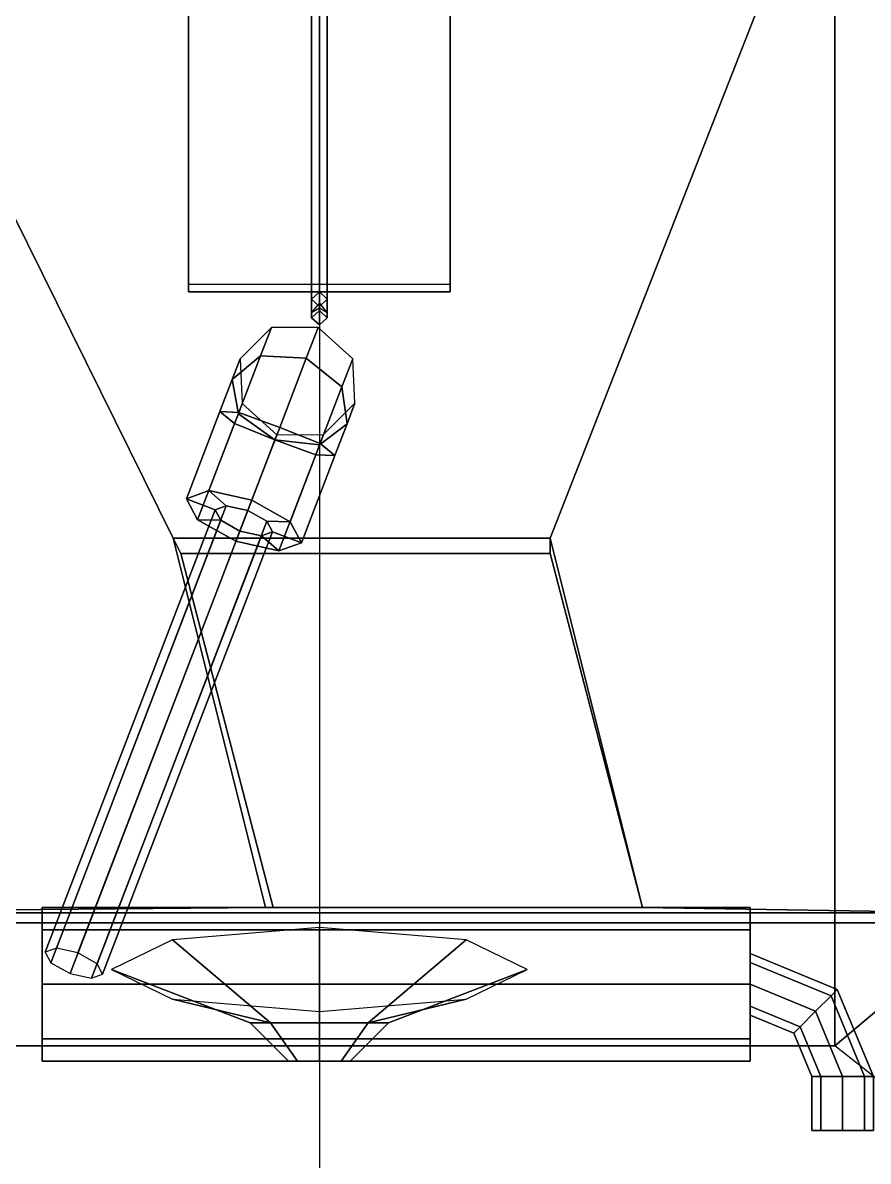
# Model space of a CAD drawing. Header units: millimetres. Extents: x -1.27 to 1.27, y -2.41 to 6.57.
# Drawn here: x -0.385 to 0.713, y -2.41 to -0.93 of the extents above; entities that cross this region are included whole.
import ezdxf

# ---------------------------------------------------------------- set-up
doc = ezdxf.new("R2010")
doc.units = ezdxf.units.MM
for name, color, linetype in [('fenders', 6, 'Continuous'), ('reference', 9, 'Continuous'), ('tracks', 3, 'Continuous')]:
    doc.layers.add(name, color=color, linetype=linetype)

msp = doc.modelspace()

# ---------------------------------------------------------------- linework, layer by layer
for points in [[(0.86, -2.1, 1.17), (0.67, -2.26, 0.38), (0.67, 1.83, 0.38), (0.8263, 2.37, 1.03)], [(0.67, 1.83, 0.38), (0.67, -2.26, 0.38), (-0.67, -2.26, 0.38), (-0.67, 1.83, 0.38)], [(-0.7188, -0.53, 1.8175), (-0.85, -2.0869, 1.2349), (-0.07, -2.08, 1.2375), (-0.19, -1.6, 1.4171)], [(-0.7188, -0.53, 1.8175), (-0.19, -1.6, 1.4171), (0.3, -1.6, 1.4171), (0.7188, -0.53, 1.8175)], [(0.42, -2.08, 1.2375), (0.85, -2.0869, 1.2349), (0.7188, -0.53, 1.8175), (0.3, -1.6, 1.4171)], [(0, -1.294, 1.5752), (-0.01, -1.3068, 1.5812), (-0.01, -0.5337, 1.8626), (0, -0.5396, 1.8497)], [(-0.01, -1.3068, 1.5812), (0, -1.3008, 1.594), (0, -0.5465, 1.8685), (-0.01, -0.5337, 1.8626)], [(0.01, -1.3068, 1.5812), (0, -1.294, 1.5752), (0, -0.5396, 1.8497), (0.01, -0.5337, 1.8626)], [(0, -1.3008, 1.594), (0.01, -1.3068, 1.5812), (0.01, -0.5337, 1.8626), (0, -0.5465, 1.8685)], [(0, -1.28, 1.5369), (-0.01, -1.2894, 1.5334), (-0.01, -1.3134, 1.5994), (0, -1.304, 1.6028)], [(0.01, -1.2894, 1.5334), (0, -1.28, 1.5369), (0, -1.304, 1.6028), (0.01, -1.3134, 1.5994)], [(-0.01, -1.2894, 1.5334), (0, -1.2988, 1.5299), (0, -1.3228, 1.596), (-0.01, -1.3134, 1.5994)], [(0, -1.2988, 1.5299), (0.01, -1.2894, 1.5334), (0.01, -1.3134, 1.5994), (0, -1.3228, 1.596)], [(-0.01, -1.3134, 1.5994), (0, -1.3228, 1.596), (0.01, -1.3134, 1.5994), (0, -1.304, 1.6028)], [(-0.0623, -1.3262, 1.5078), (-0.1031, -1.3671, 1.4876), (-0.1133, -1.3939, 1.5623), (-0.0764, -1.363, 1.6105)], [(-0.0016, -1.326, 1.5162), (-0.0623, -1.3262, 1.5078), (-0.0764, -1.363, 1.6105), (-0.017, -1.3662, 1.6283)], [(0.0434, -1.3667, 1.5078), (-0.0016, -1.326, 1.5162), (-0.017, -1.3662, 1.6283), (0.0292, -1.4035, 1.6105)], [(-0.0764, -1.363, 1.6105), (-0.1133, -1.3939, 1.5623), (-0.1293, -1.4354, 1.5666), (-0.1046, -1.4366, 1.6302)], [(-0.1031, -1.3671, 1.4876), (-0.1001, -1.4248, 1.4673), (-0.1052, -1.4382, 1.5046), (-0.1133, -1.3939, 1.5623)], [(-0.017, -1.3662, 1.6283), (-0.0764, -1.363, 1.6105), (-0.1046, -1.4366, 1.6302), (-0.0515, -1.456, 1.6556)], [(0.0292, -1.4035, 1.6105), (-0.017, -1.3662, 1.6283), (-0.0515, -1.456, 1.6556), (0.001, -1.4771, 1.6302)], [(0.0463, -1.4244, 1.4876), (0.0434, -1.3667, 1.5078), (0.0292, -1.4035, 1.6105), (0.036, -1.4512, 1.5623)], [(-0.1133, -1.3939, 1.5623), (-0.1052, -1.4382, 1.5046), (-0.1102, -1.451, 1.503), (-0.1293, -1.4354, 1.5666)], [(0.036, -1.4512, 1.5623), (0.0292, -1.4035, 1.6105), (0.001, -1.4771, 1.6302), (0.0201, -1.4927, 1.5666)], [(-0.1436, -1.5382, 1.4672), (-0.1728, -1.5487, 1.52), (-0.1293, -1.4354, 1.5666), (-0.1102, -1.451, 1.503)], [(-0.1728, -1.5487, 1.52), (-0.1582, -1.576, 1.5728), (-0.1046, -1.4366, 1.6302), (-0.1293, -1.4354, 1.5666)], [(-0.1001, -1.4248, 1.4673), (-0.0551, -1.4655, 1.4589), (-0.0577, -1.4722, 1.4776), (-0.1052, -1.4382, 1.5046)], [(0.0055, -1.4653, 1.4673), (0.0463, -1.4244, 1.4876), (0.036, -1.4512, 1.5623), (0.0004, -1.4787, 1.5046)], [(-0.1582, -1.576, 1.5728), (-0.1084, -1.6041, 1.5947), (-0.0515, -1.456, 1.6556), (-0.1046, -1.4366, 1.6302)], [(-0.1052, -1.4382, 1.5046), (-0.0577, -1.4722, 1.4776), (-0.0577, -1.4722, 1.4776), (-0.1102, -1.451, 1.503)], [(-0.0878, -1.5506, 1.4453), (-0.1436, -1.5382, 1.4672), (-0.1102, -1.451, 1.503), (-0.0577, -1.4722, 1.4776)], [(-0.1084, -1.6041, 1.5947), (-0.0525, -1.6166, 1.5728), (0.001, -1.4771, 1.6302), (-0.0515, -1.456, 1.6556)], [(0.0004, -1.4787, 1.5046), (0.036, -1.4512, 1.5623), (0.0201, -1.4927, 1.5666), (-0.0046, -1.4916, 1.503)], [(-0.038, -1.5787, 1.4672), (-0.0878, -1.5506, 1.4453), (-0.0577, -1.4722, 1.4776), (-0.0046, -1.4916, 1.503)], [(-0.0551, -1.4655, 1.4589), (0.0055, -1.4653, 1.4673), (0.0004, -1.4787, 1.5046), (-0.0577, -1.4722, 1.4776)], [(-0.0577, -1.4722, 1.4776), (0.0004, -1.4787, 1.5046), (-0.0046, -1.4916, 1.503)], [(-0.0525, -1.6166, 1.5728), (-0.0234, -1.606, 1.52), (0.0201, -1.4927, 1.5666), (0.001, -1.4771, 1.6302)], [(-0.0234, -1.606, 1.52), (-0.038, -1.5787, 1.4672), (-0.0046, -1.4916, 1.503), (0.0201, -1.4927, 1.5666)], [(-0.1209, -1.5578, 1.4936), (-0.1354, -1.563, 1.52), (-0.1728, -1.5487, 1.52), (-0.1436, -1.5382, 1.4672)], [(-0.093, -1.564, 1.4827), (-0.1209, -1.5578, 1.4936), (-0.1436, -1.5382, 1.4672), (-0.0878, -1.5506, 1.4453)], [(-0.1354, -1.563, 1.52), (-0.1281, -1.5767, 1.5464), (-0.1582, -1.576, 1.5728), (-0.1728, -1.5487, 1.52)], [(-0.0681, -1.5781, 1.4936), (-0.093, -1.564, 1.4827), (-0.0878, -1.5506, 1.4453), (-0.038, -1.5787, 1.4672)], [(-0.1354, -1.563, 1.52), (-0.1209, -1.5578, 1.4936), (-0.3417, -2.133, 1.2571), (-0.3562, -2.1383, 1.2835)], [(-0.1281, -1.5767, 1.5464), (-0.1354, -1.563, 1.52), (-0.3562, -2.1383, 1.2835), (-0.3489, -2.1519, 1.3099)], [(-0.1209, -1.5578, 1.4936), (-0.093, -1.564, 1.4827), (-0.3138, -2.1392, 1.2461), (-0.3417, -2.133, 1.2571)], [(-0.093, -1.564, 1.4827), (-0.0681, -1.5781, 1.4936), (-0.2889, -2.1533, 1.2571), (-0.3138, -2.1392, 1.2461)], [(-0.1032, -1.5908, 1.5573), (-0.1281, -1.5767, 1.5464), (-0.3489, -2.1519, 1.3099), (-0.324, -2.166, 1.3208)], [(-0.0681, -1.5781, 1.4936), (-0.0607, -1.5917, 1.52), (-0.2816, -2.167, 1.2835), (-0.2889, -2.1533, 1.2571)], [(-0.1281, -1.5767, 1.5464), (-0.1032, -1.5908, 1.5573), (-0.1084, -1.6041, 1.5947), (-0.1582, -1.576, 1.5728)], [(-0.0607, -1.5917, 1.52), (-0.0681, -1.5781, 1.4936), (-0.038, -1.5787, 1.4672), (-0.0234, -1.606, 1.52)], [(-0.0753, -1.597, 1.5464), (-0.1032, -1.5908, 1.5573), (-0.324, -2.166, 1.3208), (-0.2961, -2.1722, 1.3099)], [(-0.0607, -1.5917, 1.52), (-0.0753, -1.597, 1.5464), (-0.2961, -2.1722, 1.3099), (-0.2816, -2.167, 1.2835)], [(-0.1032, -1.5908, 1.5573), (-0.0753, -1.597, 1.5464), (-0.0525, -1.6166, 1.5728), (-0.1084, -1.6041, 1.5947)], [(-0.0753, -1.597, 1.5464), (-0.0607, -1.5917, 1.52), (-0.0234, -1.606, 1.52), (-0.0525, -1.6166, 1.5728)], [(-0.19, -1.6, 1.4171), (-0.07, -2.08, 1.2375), (-0.06, -2.08, 1.28), (-0.18, -1.62, 1.45)], [(0.3, -1.62, 1.45), (0.3, -1.6, 1.4171), (-0.19, -1.6, 1.4171), (-0.18, -1.62, 1.45)], [(0.42, -2.08, 1.28), (0.42, -2.08, 1.2375), (0.3, -1.6, 1.4171), (0.3, -1.62, 1.45)], [(-0.18, -1.62, 1.45), (-0.06, -2.08, 1.28), (0.42, -2.08, 1.28), (0.3, -1.62, 1.45)], [(-0.07, -2.08, 1.2375), (-0.85, -2.0869, 1.2349), (0.85, -2.0869, 1.2349), (0.42, -2.08, 1.2375)], [(0.56, -2.1093, 1.3307), (0.56, -2.08, 1.26), (-0.36, -2.08, 1.26), (-0.36, -2.1093, 1.3307)], [(0.56, -2.08, 1.26), (0.56, -2.1093, 1.1893), (-0.36, -2.1093, 1.1893), (-0.36, -2.08, 1.26)], [(-0.36, -2.28, 1.26), (-0.36, -2.1093, 1.3307), (-0.36, -2.08, 1.26), (-0.36, -2.2507, 1.1893)], [(-0.36, -2.2507, 1.1893), (-0.36, -2.08, 1.26), (-0.36, -2.1093, 1.1893), (-0.36, -2.18, 1.16)], [(-0.06, -2.08, 1.28), (-0.07, -2.08, 1.2375), (0.42, -2.08, 1.2375), (0.42, -2.08, 1.28)], [(0.56, -2.1517, 1.2883), (0.56, -2.14, 1.26), (0.56, -2.08, 1.26), (0.56, -2.1093, 1.3307)], [(0.56, -2.14, 1.26), (0.56, -2.1517, 1.2317), (0.56, -2.1093, 1.1893), (0.56, -2.08, 1.26)], [(-0.85, -2.0869, 1.2349), (-0.86, -2.1, 1.17), (0.86, -2.1, 1.17), (0.85, -2.0869, 1.2349)], [(-0.86, -2.1, 1.17), (-0.67, -2.26, 0.38), (0.67, -2.26, 0.38), (0.86, -2.1, 1.17)], [(0.56, -2.18, 1.36), (0.56, -2.1093, 1.3307), (-0.36, -2.1093, 1.3307), (-0.36, -2.18, 1.36)], [(0.56, -2.1093, 1.1893), (0.56, -2.18, 1.16), (-0.36, -2.18, 1.16), (-0.36, -2.1093, 1.1893)], [(-0.36, -2.2507, 1.3307), (-0.36, -2.18, 1.36), (-0.36, -2.1093, 1.3307), (-0.36, -2.28, 1.26)], [(0, -2.1061, 1.14), (-0.1909, -2.1221, 1.0609), (-0.0636, -2.23, 0.9336), (0, -2.23, 0.96)], [(0.1909, -2.1221, 1.0609), (0, -2.1061, 1.14), (0, -2.23, 0.96), (0.0636, -2.23, 0.9336)], [(0.56, -2.18, 1.3), (0.56, -2.1517, 1.2883), (0.56, -2.1093, 1.3307), (0.56, -2.18, 1.36)], [(0.56, -2.1517, 1.2317), (0.56, -2.18, 1.22), (0.56, -2.18, 1.16), (0.56, -2.1093, 1.1893)], [(-0.1909, -2.1221, 1.0609), (-0.27, -2.1608, 0.87), (-0.09, -2.23, 0.87), (-0.0636, -2.23, 0.9336)], [(0.27, -2.1608, 0.87), (0.1909, -2.1221, 1.0609), (0.0636, -2.23, 0.9336), (0.09, -2.23, 0.87)], [(0.6731, -2.1869, 1.26), (0.6649, -2.1951, 1.2317), (0.56, -2.1517, 1.2317), (0.56, -2.14, 1.26)], [(0.6649, -2.1951, 1.2883), (0.6731, -2.1869, 1.26), (0.56, -2.14, 1.26), (0.56, -2.1517, 1.2883)], [(-0.27, -2.1608, 0.87), (-0.1909, -2.1994, 0.6791), (-0.0636, -2.23, 0.8064), (-0.09, -2.23, 0.87)], [(0.1909, -2.1994, 0.6791), (0.27, -2.1608, 0.87), (0.09, -2.23, 0.87), (0.0636, -2.23, 0.8064)], [(0.6649, -2.1951, 1.2317), (0.6449, -2.2151, 1.22), (0.56, -2.18, 1.22), (0.56, -2.1517, 1.2317)], [(0.6449, -2.2151, 1.3), (0.6649, -2.1951, 1.2883), (0.56, -2.1517, 1.2883), (0.56, -2.18, 1.3)], [(0.56, -2.2507, 1.3307), (0.56, -2.18, 1.36), (-0.36, -2.18, 1.36), (-0.36, -2.2507, 1.3307)], [(0.56, -2.18, 1.16), (0.56, -2.2507, 1.1893), (-0.36, -2.2507, 1.1893), (-0.36, -2.18, 1.16)], [(0.6449, -2.2151, 1.22), (0.6249, -2.2351, 1.2317), (0.56, -2.2083, 1.2317), (0.56, -2.18, 1.22)], [(0.6249, -2.2351, 1.2883), (0.6449, -2.2151, 1.3), (0.56, -2.18, 1.3), (0.56, -2.2083, 1.2883)], [(0.56, -2.2083, 1.2883), (0.56, -2.18, 1.3), (0.56, -2.18, 1.36), (0.56, -2.2507, 1.3307)], [(0.56, -2.18, 1.22), (0.56, -2.2083, 1.2317), (0.56, -2.2507, 1.1893), (0.56, -2.18, 1.16)], [(0.72, -2.3, 1.26), (0.7083, -2.3, 1.2317), (0.6649, -2.1951, 1.2317), (0.6731, -2.1869, 1.26)], [(0.7083, -2.3, 1.2883), (0.72, -2.3, 1.26), (0.6731, -2.1869, 1.26), (0.6649, -2.1951, 1.2883)], [(-0.1909, -2.1994, 0.6791), (0, -2.2154, 0.6), (0, -2.23, 0.78), (-0.0636, -2.23, 0.8064)], [(0, -2.2154, 0.6), (0.1909, -2.1994, 0.6791), (0.0636, -2.23, 0.8064), (0, -2.23, 0.78)], [(0.7083, -2.3, 1.2317), (0.68, -2.3, 1.22), (0.6449, -2.2151, 1.22), (0.6649, -2.1951, 1.2317)], [(0.68, -2.3, 1.3), (0.7083, -2.3, 1.2883), (0.6649, -2.1951, 1.2883), (0.6449, -2.2151, 1.3)], [(0.6249, -2.2351, 1.2317), (0.6166, -2.2434, 1.26), (0.56, -2.22, 1.26), (0.56, -2.2083, 1.2317)], [(0.6166, -2.2434, 1.26), (0.6249, -2.2351, 1.2883), (0.56, -2.2083, 1.2883), (0.56, -2.22, 1.26)], [(0.56, -2.2083, 1.2317), (0.56, -2.22, 1.26), (0.56, -2.28, 1.26), (0.56, -2.2507, 1.1893)], [(0.56, -2.22, 1.26), (0.56, -2.2083, 1.2883), (0.56, -2.2507, 1.3307), (0.56, -2.28, 1.26)], [(0.68, -2.3, 1.22), (0.6517, -2.3, 1.2317), (0.6249, -2.2351, 1.2317), (0.6449, -2.2151, 1.22)], [(0.6517, -2.3, 1.2883), (0.68, -2.3, 1.3), (0.6449, -2.2151, 1.3), (0.6249, -2.2351, 1.2883)], [(-0.0636, -2.23, 0.9336), (-0.09, -2.23, 0.87), (-0.04, -2.28, 0.87), (-0.0283, -2.28, 0.8983)], [(-0.09, -2.23, 0.87), (-0.0636, -2.23, 0.8064), (-0.0283, -2.28, 0.8417), (-0.04, -2.28, 0.87)], [(0, -2.23, 0.96), (-0.0636, -2.23, 0.9336), (-0.0283, -2.28, 0.8983), (0, -2.28, 0.91)], [(-0.0636, -2.23, 0.8064), (0, -2.23, 0.78), (0, -2.28, 0.83), (-0.0283, -2.28, 0.8417)], [(0.0636, -2.23, 0.9336), (0, -2.23, 0.96), (0, -2.28, 0.91), (0.0283, -2.28, 0.8983)], [(0, -2.23, 0.78), (0.0636, -2.23, 0.8064), (0.0283, -2.28, 0.8417), (0, -2.28, 0.83)], [(0.09, -2.23, 0.87), (0.0636, -2.23, 0.9336), (0.0283, -2.28, 0.8983), (0.04, -2.28, 0.87)], [(0.0636, -2.23, 0.8064), (0.09, -2.23, 0.87), (0.04, -2.28, 0.87), (0.0283, -2.28, 0.8417)], [(0.6517, -2.3, 1.2317), (0.64, -2.3, 1.26), (0.6166, -2.2434, 1.26), (0.6249, -2.2351, 1.2317)], [(0.64, -2.3, 1.26), (0.6517, -2.3, 1.2883), (0.6249, -2.2351, 1.2883), (0.6166, -2.2434, 1.26)], [(0.56, -2.28, 1.26), (0.56, -2.2507, 1.3307), (-0.36, -2.2507, 1.3307), (-0.36, -2.28, 1.26)], [(0.56, -2.2507, 1.1893), (0.56, -2.28, 1.26), (-0.36, -2.28, 1.26), (-0.36, -2.2507, 1.1893)], [(0, -2.28, 0.91), (-0.0283, -2.28, 0.8983), (-0.04, -2.28, 0.87), (0.0283, -2.28, 0.8983)], [(0.0283, -2.28, 0.8983), (-0.04, -2.28, 0.87), (-0.0283, -2.28, 0.8417), (0.04, -2.28, 0.87)], [(0.04, -2.28, 0.87), (-0.0283, -2.28, 0.8417), (0, -2.28, 0.83), (0.0283, -2.28, 0.8417)], [(0.64, -2.3, 1.26), (0.6517, -2.3, 1.2317), (0.6517, -2.37, 1.2317), (0.64, -2.37, 1.26)], [(0.6517, -2.3, 1.2883), (0.64, -2.3, 1.26), (0.64, -2.37, 1.26), (0.6517, -2.37, 1.2883)], [(0.6517, -2.3, 1.2317), (0.68, -2.3, 1.22), (0.68, -2.37, 1.22), (0.6517, -2.37, 1.2317)], [(0.68, -2.3, 1.3), (0.6517, -2.3, 1.2883), (0.6517, -2.37, 1.2883), (0.68, -2.37, 1.3)], [(0.68, -2.3, 1.22), (0.7083, -2.3, 1.2317), (0.7083, -2.37, 1.2317), (0.68, -2.37, 1.22)], [(0.7083, -2.3, 1.2883), (0.68, -2.3, 1.3), (0.68, -2.37, 1.3), (0.7083, -2.37, 1.2883)], [(0.7083, -2.3, 1.2317), (0.72, -2.3, 1.26), (0.72, -2.37, 1.26), (0.7083, -2.37, 1.2317)], [(0.72, -2.3, 1.26), (0.7083, -2.3, 1.2883), (0.7083, -2.37, 1.2883), (0.72, -2.37, 1.26)], [(0.6517, -2.37, 1.2317), (0.68, -2.37, 1.3), (0.6517, -2.37, 1.2883), (0.64, -2.37, 1.26)], [(0.68, -2.37, 1.22), (0.7083, -2.37, 1.2883), (0.68, -2.37, 1.3), (0.6517, -2.37, 1.2317)], [(0.7083, -2.37, 1.2317), (0.72, -2.37, 1.26), (0.7083, -2.37, 1.2883), (0.68, -2.37, 1.22)]]:
    msp.add_3dface(points)
at = {"layer": 'fenders'}
msp.add_3dface([(0.86, -2.1, 1.17), (0.86, -2.41, 1.17), (0.67, -2.26, 0.38)], dxfattribs=at)
at = {"layer": 'reference'}
msp.add_xline((0, 3.73, 1.86), (0, -1), dxfattribs=at)
at = {"layer": 'tracks'}
for points in [[(-0.17, -1.27, 1.54), (-0.17, -1.28, 1.57), (-0.17, -0.55, 1.84), (-0.17, -0.53, 1.82)], [(0.17, -0.55, 1.84), (0.17, -1.28, 1.57), (0.17, -1.27, 1.54), (0.17, -0.53, 1.82)], [(-0.17, -0.55, 1.84), (-0.17, -1.28, 1.57), (0.17, -1.28, 1.57), (0.17, -0.55, 1.84)], [(-0.17, -1.28, 1.57), (-0.17, -1.27, 1.54), (0.17, -1.27, 1.54), (0.17, -1.28, 1.57)]]:
    msp.add_3dface(points, dxfattribs=at)

doc.saveas('drawing.dxf')
